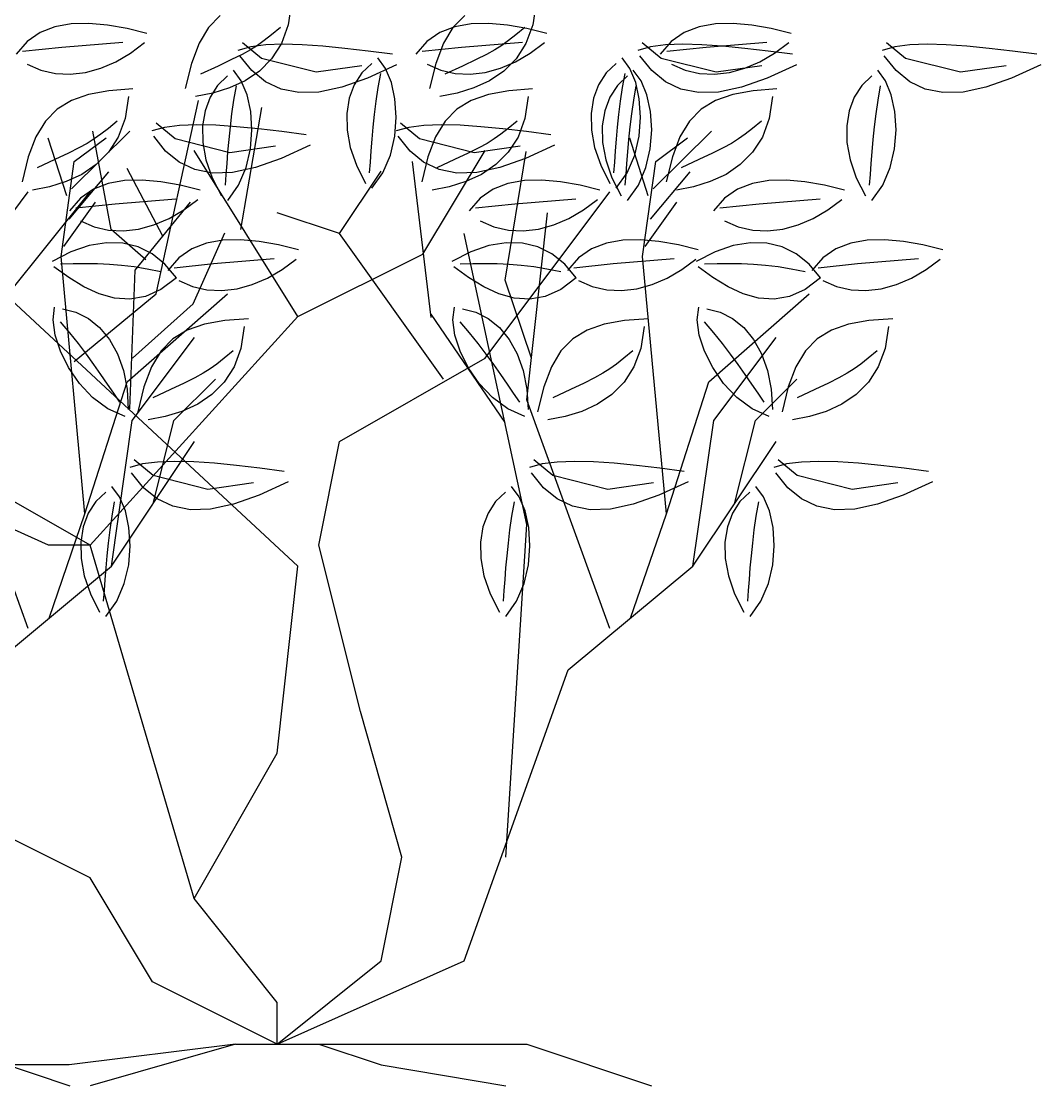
# Model space of a CAD drawing. Header units: millimetres. Extents: x 284148 to 331264, y 78716 to 101523.
# Drawn here: x 316399 to 316949, y 84617 to 85191 of the extents above; entities that cross this region are included whole.
import ezdxf

# ---------------------------------------------------------------- set-up
doc = ezdxf.new("R2010")
doc.units = ezdxf.units.MM

# ---------------------------------------------------------------- blocks, each defined once
blk = doc.blocks.new('A$C4D901EEA')
for p, q in [((827.65, 584.28), (825.85, 572.41)), ((959.48, 584.28), (957.68, 572.41)), ((789.17, 577.52), (782.84, 571.05)), ((921, 577.52), (914.67, 571.05)), ((699.96, 571.42), (691.96, 568.31)), ((708.78, 572.99), (699.96, 571.42)), ((718.3, 573.22), (708.78, 572.99)), ((728.36, 572.3), (718.3, 573.22)), ((738.84, 570.44), (728.36, 572.3)), ((749.59, 567.82), (738.84, 570.44)), ((782.84, 571.05), (777.7, 562.52)), ((821.61, 571.05), (816.8, 567.1)), ((825.85, 572.41), (822.16, 562.42)), ((915.65, 571.42), (907.65, 568.31)), ((914.67, 571.05), (909.53, 562.52)), ((924.47, 572.99), (915.65, 571.42)), ((933.98, 573.22), (924.47, 572.99)), ((944.05, 572.3), (933.98, 573.22)), ((954.52, 570.44), (944.05, 572.3)), ((953.44, 571.05), (948.63, 567.1)), ((957.68, 572.41), (953.99, 562.42)), ((965.27, 567.82), (954.52, 570.44)), ((1047.47, 571.42), (1039.48, 568.31)), ((1056.3, 572.99), (1047.47, 571.42)), ((1065.81, 573.22), (1056.3, 572.99)), ((1075.88, 572.3), (1065.81, 573.22)), ((1086.35, 570.44), (1075.88, 572.3)), ((1097.1, 567.82), (1086.35, 570.44)), ((684.94, 563.47), (679.01, 556.7)), ((691.96, 568.31), (684.94, 563.47)), ((736.49, 562.89), (703.67, 560.19)), ((812.83, 563.98), (809.2, 561.37)), ((816.8, 567.1), (812.83, 563.98)), ((900.62, 563.47), (894.7, 556.7)), ((907.65, 568.31), (900.62, 563.47)), ((952.18, 562.89), (919.36, 560.19)), ((944.66, 563.98), (941.03, 561.37)), ((948.63, 567.1), (944.66, 563.98)), ((1032.45, 563.47), (1026.53, 556.7)), ((1039.48, 568.31), (1032.45, 563.47)), ((1084.01, 562.89), (1051.19, 560.19)), ((703.67, 560.19), (682.46, 558)), ((732.77, 552.54), (740.7, 557.16)), ((740.7, 557.16), (748.32, 562.83)), ((777.7, 562.52), (773.56, 551.65)), ((805.57, 560.51), (798.7, 558.62)), ((805.41, 558.98), (800.93, 556.52)), ((811.32, 554.35), (801.08, 562.74)), ((809.2, 561.37), (805.41, 558.98)), ((813.71, 561.57), (805.57, 560.51)), ((822.98, 561.92), (813.71, 561.57)), ((822.16, 562.42), (816.86, 554.17)), ((833.27, 561.65), (822.98, 561.92)), ((844.45, 560.87), (833.27, 561.65)), ((856.4, 559.69), (844.45, 560.87)), ((868.99, 558.21), (856.4, 559.69)), ((882.12, 556.53), (868.99, 558.21)), ((919.36, 560.19), (898.15, 558)), ((909.53, 562.52), (905.39, 551.65)), ((937.23, 558.98), (932.76, 556.52)), ((941.03, 561.37), (937.23, 558.98)), ((948.45, 552.54), (956.39, 557.16)), ((953.99, 562.42), (948.69, 554.17)), ((956.39, 557.16), (964.01, 562.83)), ((1021.26, 560.51), (1014.39, 558.62)), ((1027.01, 554.35), (1016.77, 562.74)), ((1029.39, 561.57), (1021.26, 560.51)), ((1038.67, 561.92), (1029.39, 561.57)), ((1051.19, 560.19), (1029.98, 558)), ((1048.95, 561.65), (1038.67, 561.92)), ((1060.13, 560.87), (1048.95, 561.65)), ((1072.08, 559.69), (1060.13, 560.87)), ((1084.68, 558.21), (1072.08, 559.69)), ((1080.28, 552.54), (1088.22, 557.16)), ((1097.8, 556.53), (1084.68, 558.21)), ((1088.22, 557.16), (1095.83, 562.83)), ((1153.09, 560.51), (1146.22, 558.62)), ((1158.84, 554.35), (1148.6, 562.74)), ((1161.22, 561.57), (1153.09, 560.51)), ((1170.5, 561.92), (1161.22, 561.57)), ((1180.78, 561.65), (1170.5, 561.92)), ((1191.96, 560.87), (1180.78, 561.65)), ((1203.91, 559.69), (1191.96, 560.87)), ((1216.51, 558.21), (1203.91, 559.69)), ((1229.63, 556.53), (1216.51, 558.21)), ((724.62, 549.06), (732.77, 552.54)), ((773.56, 551.65), (770.26, 538.17)), ((795.28, 553.7), (787.95, 550.21)), ((800.93, 556.52), (795.28, 553.7)), ((806.23, 547.72), (799.76, 555.79)), ((816.86, 554.17), (810.22, 547.5)), ((840.92, 546.81), (811.32, 554.35)), ((870.87, 551.59), (865.51, 546.48)), ((878.29, 548.95), (874.1, 554.58)), ((905.39, 551.65), (902.09, 538.17)), ((927.11, 553.7), (919.78, 550.21)), ((932.76, 556.52), (927.11, 553.7)), ((940.31, 549.06), (948.45, 552.54)), ((948.69, 554.17), (942.05, 547.5)), ((1002.7, 551.59), (997.34, 546.48)), ((1010.12, 548.95), (1005.93, 554.58)), ((1021.92, 547.72), (1015.45, 555.79)), ((1056.61, 546.81), (1027.01, 554.35)), ((1072.14, 549.06), (1080.28, 552.54)), ((1153.74, 547.72), (1147.28, 555.79)), ((1188.44, 546.81), (1158.84, 554.35)), ((685.01, 551.22), (692.39, 547.93)), ((692.39, 547.93), (700.16, 546.14)), ((700.16, 546.14), (708.2, 545.78)), ((708.2, 545.78), (716.4, 546.78)), ((716.4, 546.78), (724.62, 549.06)), ((787.95, 550.21), (778.42, 545.75)), ((800.49, 542.26), (796.29, 547.89)), ((810.22, 547.5), (802.52, 542.28)), ((813.57, 541.66), (806.23, 547.72)), ((865.58, 550.3), (840.92, 546.81)), ((865.51, 546.48), (861.43, 540.15)), ((884.24, 550.89), (868.57, 543.66)), ((875.5, 546.25), (874.15, 538.58)), ((881.43, 541.39), (878.29, 548.95)), ((900.7, 551.22), (908.08, 547.93)), ((908.08, 547.93), (915.85, 546.14)), ((919.78, 550.21), (910.25, 545.75)), ((915.85, 546.14), (923.89, 545.78)), ((923.89, 545.78), (932.08, 546.78)), ((932.08, 546.78), (940.31, 549.06)), ((942.05, 547.5), (934.35, 542.28)), ((997.34, 546.48), (993.26, 540.15)), ((1007.32, 546.25), (1005.98, 538.58)), ((1013.26, 541.39), (1010.12, 548.95)), ((1016.17, 542.26), (1011.98, 547.89)), ((1029.26, 541.66), (1021.92, 547.72)), ((1032.53, 551.22), (1039.91, 547.93)), ((1039.91, 547.93), (1047.68, 546.14)), ((1047.68, 546.14), (1055.72, 545.78)), ((1055.72, 545.78), (1063.91, 546.78)), ((1081.27, 550.3), (1056.61, 546.81)), ((1063.91, 546.78), (1072.14, 549.06)), ((1099.93, 550.89), (1084.26, 543.66)), ((1148, 542.26), (1143.81, 547.89)), ((1161.09, 541.66), (1153.74, 547.72)), ((1213.09, 550.3), (1188.44, 546.81)), ((1231.76, 550.89), (1216.09, 543.66)), ((793.06, 544.9), (787.7, 539.79)), ((802.52, 542.28), (794.04, 538.36)), ((803.63, 534.7), (800.49, 542.26)), ((821.94, 537.69), (813.57, 541.66)), ((868.57, 543.66), (854.65, 538.77)), ((861.43, 540.15), (858.7, 532.79)), ((883.39, 532.42), (881.43, 541.39)), ((934.35, 542.28), (925.87, 538.36)), ((993.26, 540.15), (990.53, 532.79)), ((1008.75, 544.9), (1003.39, 539.79)), ((1015.22, 532.42), (1013.26, 541.39)), ((1019.31, 534.7), (1016.17, 542.26)), ((1037.63, 537.69), (1029.26, 541.66)), ((1084.26, 543.66), (1070.34, 538.77)), ((1140.58, 544.9), (1135.22, 539.79)), ((1151.14, 534.7), (1148, 542.26)), ((1169.46, 537.69), (1161.09, 541.66)), ((1216.09, 543.66), (1202.17, 538.77)), ((718.08, 534.89), (708.83, 531.7)), ((729.07, 536.86), (718.08, 534.89)), ((741.98, 537.89), (729.07, 536.86)), ((785.05, 535.59), (775.83, 533.82)), ((787.7, 539.79), (783.63, 533.46)), ((794.04, 538.36), (785.05, 535.59)), ((797.69, 539.56), (796.34, 531.88)), ((805.59, 525.72), (803.63, 534.7)), ((831.48, 535.84), (821.94, 537.69)), ((842.33, 536.19), (831.48, 535.84)), ((854.65, 538.77), (842.33, 536.19)), ((874.15, 538.58), (873.06, 531.18)), ((916.88, 535.59), (907.66, 533.82)), ((925.87, 538.36), (916.88, 535.59)), ((933.77, 534.89), (924.52, 531.7)), ((944.76, 536.86), (933.77, 534.89)), ((957.67, 537.89), (944.76, 536.86)), ((1003.39, 539.79), (999.31, 533.46)), ((1005.98, 538.58), (1004.89, 531.18)), ((1013.38, 539.56), (1012.03, 531.88)), ((1021.28, 525.72), (1019.31, 534.7)), ((1047.17, 535.84), (1037.63, 537.69)), ((1058.02, 536.19), (1047.17, 535.84)), ((1065.6, 534.89), (1056.34, 531.7)), ((1070.34, 538.77), (1058.02, 536.19)), ((1076.59, 536.86), (1065.6, 534.89)), ((1089.49, 537.89), (1076.59, 536.86)), ((1135.22, 539.79), (1131.14, 533.46)), ((1145.21, 539.56), (1143.86, 531.88)), ((1153.1, 525.72), (1151.14, 534.7)), ((1179, 535.84), (1169.46, 537.69)), ((1189.85, 536.19), (1179, 535.84)), ((1202.17, 538.77), (1189.85, 536.19)), ((708.83, 531.7), (701.12, 527.01)), ((739.6, 533.77), (737.8, 521.9)), ((754.59, 427.34), (777.4, 531.55)), ((783.63, 533.46), (780.9, 526.09)), ((796.34, 531.88), (795.26, 524.49)), ((858.7, 532.79), (857.38, 524.57)), ((873.06, 531.18), (872.19, 524.06)), ((884.04, 522.54), (883.39, 532.42)), ((924.52, 531.7), (916.81, 527.01)), ((955.28, 533.77), (953.48, 521.9)), ((990.53, 532.79), (989.21, 524.57)), ((999.31, 533.46), (996.58, 526.09)), ((1004.89, 531.18), (1004.02, 524.06)), ((1012.03, 531.88), (1010.95, 524.49)), ((1015.87, 522.54), (1015.22, 532.42)), ((1056.34, 531.7), (1048.64, 527.01)), ((1087.11, 533.77), (1085.31, 521.9)), ((1131.14, 533.46), (1128.41, 526.09)), ((1143.86, 531.88), (1142.77, 524.49)), ((701.12, 527.01), (694.79, 520.54)), ((780.9, 526.09), (779.58, 517.87)), ((795.26, 524.49), (794.39, 517.37)), ((800.23, 462.06), (811.63, 527.88)), ((806.24, 515.85), (805.59, 525.72)), ((857.38, 524.57), (857.54, 515.68)), ((872.19, 524.06), (871.49, 517.23)), ((916.81, 527.01), (910.48, 520.54)), ((989.21, 524.57), (989.37, 515.68)), ((996.58, 526.09), (995.26, 517.87)), ((1004.02, 524.06), (1003.32, 517.23)), ((1010.95, 524.49), (1010.07, 517.37)), ((1021.93, 515.85), (1021.28, 525.72)), ((1048.64, 527.01), (1042.3, 520.54)), ((1128.41, 526.09), (1127.09, 517.87)), ((1142.77, 524.49), (1141.9, 517.37)), ((1153.75, 515.85), (1153.1, 525.72)), ((694.79, 520.54), (689.64, 512.01)), ((733.56, 520.54), (728.75, 516.59)), ((737.8, 521.9), (734.11, 511.91)), ((759.02, 517.12), (752.14, 515.23)), ((764.77, 510.96), (754.53, 519.35)), ((767.15, 518.19), (759.02, 517.12)), ((776.42, 518.53), (767.15, 518.19)), ((786.71, 518.26), (776.42, 518.53)), ((779.58, 517.87), (779.73, 508.99)), ((797.89, 517.49), (786.71, 518.26)), ((794.39, 517.37), (793.69, 510.53)), ((809.84, 516.31), (797.89, 517.49)), ((871.49, 517.23), (870.92, 510.67)), ((883.25, 512.28), (884.04, 522.54)), ((890.85, 517.12), (883.97, 515.23)), ((896.6, 510.96), (886.36, 519.35)), ((898.98, 518.19), (890.85, 517.12)), ((908.25, 518.53), (898.98, 518.19)), ((910.48, 520.54), (905.33, 512.01)), ((918.54, 518.26), (908.25, 518.53)), ((929.72, 517.49), (918.54, 518.26)), ((941.67, 516.31), (929.72, 517.49)), ((949.25, 520.54), (944.44, 516.59)), ((953.48, 521.9), (949.79, 511.91)), ((995.26, 517.87), (995.42, 508.99)), ((1003.32, 517.23), (1002.75, 510.67)), ((1010.07, 517.37), (1009.38, 510.53)), ((1015.08, 512.28), (1015.87, 522.54)), ((1042.3, 520.54), (1037.16, 512.01)), ((1081.08, 520.54), (1076.26, 516.59)), ((1085.31, 521.9), (1081.62, 511.91)), ((1127.09, 517.87), (1127.25, 508.99)), ((1141.9, 517.37), (1141.2, 510.53)), ((689.64, 512.01), (685.51, 501.14)), ((696.13, 511.43), (706.11, 480.35)), ((708.96, 484), (740.34, 515.07)), ((710.39, 498.62), (727.51, 511.43)), ((730.34, 462.06), (720.36, 515.07)), ((724.78, 513.46), (721.15, 510.86)), ((728.75, 516.59), (724.78, 513.46)), ((734.11, 511.91), (728.81, 503.66)), ((759.67, 504.33), (753.21, 512.41)), ((805.45, 505.58), (806.24, 515.85)), ((822.44, 514.82), (809.84, 516.31)), ((835.56, 513.15), (822.44, 514.82)), ((857.54, 515.68), (859.24, 506.31)), ((880.89, 502.15), (883.25, 512.28)), ((891.5, 504.33), (885.04, 512.41)), ((905.33, 512.01), (901.2, 501.14)), ((940.47, 513.46), (936.84, 510.86)), ((944.44, 516.59), (940.47, 513.46)), ((954.27, 514.82), (941.67, 516.31)), ((949.79, 511.91), (944.49, 503.66)), ((967.39, 513.15), (954.27, 514.82)), ((989.37, 515.68), (991.07, 506.31)), ((1009.86, 511.43), (1019.84, 480.35)), ((1012.72, 502.15), (1015.08, 512.28)), ((1021.14, 505.58), (1021.93, 515.85)), ((1022.69, 484), (1054.07, 515.07)), ((1024.11, 498.62), (1041.24, 511.43)), ((1037.16, 512.01), (1033.03, 501.14)), ((1072.3, 513.46), (1068.67, 510.86)), ((1076.26, 516.59), (1072.3, 513.46)), ((1081.62, 511.91), (1076.32, 503.66)), ((1152.96, 505.58), (1153.75, 515.85)), ((712.88, 506.01), (707.23, 503.19)), ((717.35, 508.47), (712.88, 506.01)), ((721.15, 510.86), (717.35, 508.47)), ((794.37, 503.43), (764.77, 510.96)), ((779.73, 508.99), (781.43, 499.61)), ((793.69, 510.53), (793.12, 503.97)), ((819.02, 506.92), (794.37, 503.43)), ((803.09, 495.45), (805.45, 505.58)), ((837.69, 507.5), (822.02, 500.27)), ((859.24, 506.31), (862.55, 496.63)), ((870.92, 510.67), (870.44, 504.39)), ((926.2, 503.43), (896.6, 510.96)), ((928.57, 506.01), (922.92, 503.19)), ((950.85, 506.92), (926.2, 503.43)), ((933.04, 508.47), (928.57, 506.01)), ((936.84, 510.86), (933.04, 508.47)), ((969.52, 507.5), (953.84, 500.27)), ((991.07, 506.31), (994.38, 496.63)), ((995.42, 508.99), (997.12, 499.61)), ((1002.75, 510.67), (1002.26, 504.39)), ((1009.38, 510.53), (1008.8, 503.97)), ((1018.77, 495.45), (1021.14, 505.58)), ((1060.4, 506.01), (1054.75, 503.19)), ((1064.87, 508.47), (1060.4, 506.01)), ((1068.67, 510.86), (1064.87, 508.47)), ((1127.25, 508.99), (1128.95, 499.61)), ((1141.2, 510.53), (1140.63, 503.97)), ((1150.6, 495.45), (1152.96, 505.58)), ((685.51, 501.14), (682.21, 487.66)), ((699.9, 499.69), (690.37, 495.24)), ((707.23, 503.19), (699.9, 499.69)), ((728.81, 503.66), (722.17, 496.99)), ((767.02, 498.28), (759.67, 504.33)), ((831.07, 414.98), (774.99, 504.7)), ((793.12, 503.97), (792.63, 497.7)), ((822.02, 500.27), (808.09, 495.39)), ((870.44, 504.39), (869.99, 498.39)), ((876.83, 492.66), (880.89, 502.15)), ((898.85, 498.28), (891.5, 504.33)), ((901.2, 501.14), (897.89, 487.66)), ((898.36, 448.62), (932.01, 504.7)), ((915.58, 499.69), (906.05, 495.24)), ((922.92, 503.19), (915.58, 499.69)), ((944.49, 503.66), (937.86, 496.99)), ((953.84, 500.27), (939.92, 495.39)), ((942.83, 434.65), (954.25, 504.12)), ((1002.26, 504.39), (1001.82, 498.39)), ((1008.8, 503.97), (1008.32, 497.7)), ((1008.66, 492.66), (1012.72, 502.15)), ((1033.03, 501.14), (1029.72, 487.66)), ((1047.41, 499.69), (1037.88, 495.24)), ((1054.75, 503.19), (1047.41, 499.69)), ((1076.32, 503.66), (1069.69, 496.99)), ((1140.63, 503.97), (1140.15, 497.7)), ((703.26, 447.43), (710.39, 498.62)), ((722.17, 496.99), (714.47, 491.77)), ((758.17, 458.41), (738.92, 494.98)), ((775.39, 494.3), (767.02, 498.28)), ((784.92, 492.46), (775.39, 494.3)), ((781.43, 499.61), (784.74, 489.93)), ((792.63, 497.7), (792.18, 491.7)), ((808.09, 495.39), (795.78, 492.8)), ((799.02, 485.97), (803.09, 495.45)), ((862.55, 496.63), (867.53, 486.83)), ((869.99, 498.39), (869.54, 492.67)), ((902.89, 414.53), (892.92, 498.62)), ((907.21, 494.3), (898.85, 498.28)), ((916.75, 492.46), (907.21, 494.3)), ((939.92, 495.39), (927.61, 492.8)), ((937.86, 496.99), (930.16, 491.77)), ((994.38, 496.63), (999.36, 486.83)), ((997.12, 499.61), (1000.43, 489.93)), ((1001.82, 498.39), (1001.37, 492.67)), ((1008.32, 497.7), (1007.87, 491.7)), ((1014.71, 485.97), (1018.77, 495.45)), ((1016.99, 447.43), (1024.11, 498.62)), ((1069.69, 496.99), (1061.99, 491.77)), ((1128.95, 499.61), (1132.26, 489.93)), ((1140.15, 497.7), (1139.7, 491.7)), ((1146.54, 485.97), (1150.6, 495.45)), ((714.47, 491.77), (705.99, 487.85)), ((707.54, 467.55), (728.94, 493.13)), ((737.5, 488.43), (728.67, 486.86)), ((747.01, 488.66), (737.5, 488.43)), ((757.07, 487.74), (747.01, 488.66)), ((784.74, 489.93), (789.73, 480.14)), ((795.78, 492.8), (784.92, 492.46)), ((792.18, 491.7), (791.74, 485.97)), ((853.5, 459.84), (875.93, 493.48)), ((870.94, 484.34), (876.83, 492.66)), ((927.61, 492.8), (916.75, 492.46)), ((930.16, 491.77), (921.68, 487.85)), ((953.18, 488.43), (944.36, 486.86)), ((962.7, 488.66), (953.18, 488.43)), ((972.76, 487.74), (962.7, 488.66)), ((1000.43, 489.93), (1005.41, 480.14)), ((1002.76, 484.34), (1008.66, 492.66)), ((1007.87, 491.7), (1007.42, 485.97)), ((1021.26, 467.55), (1042.67, 493.13)), ((1061.99, 491.77), (1053.51, 487.85)), ((1085.01, 488.43), (1076.19, 486.86)), ((1094.53, 488.66), (1085.01, 488.43)), ((1104.59, 487.74), (1094.53, 488.66)), ((1132.26, 489.93), (1137.24, 480.14)), ((1139.7, 491.7), (1139.25, 485.97)), ((697, 485.07), (687.78, 483.31)), ((705.99, 487.85), (697, 485.07)), ((720.68, 483.75), (713.65, 478.91)), ((728.67, 486.86), (720.68, 483.75)), ((767.55, 485.88), (757.07, 487.74)), ((778.3, 483.26), (767.55, 485.88)), ((793.13, 477.65), (799.02, 485.97)), ((912.69, 485.07), (903.47, 483.31)), ((921.68, 487.85), (912.69, 485.07)), ((936.37, 483.75), (929.34, 478.91)), ((944.36, 486.86), (936.37, 483.75)), ((983.24, 485.88), (972.76, 487.74)), ((993.99, 483.26), (983.24, 485.88)), ((1008.82, 477.65), (1014.71, 485.97)), ((1044.52, 485.07), (1035.3, 483.31)), ((1053.51, 487.85), (1044.52, 485.07)), ((1068.19, 483.75), (1061.17, 478.91)), ((1076.19, 486.86), (1068.19, 483.75)), ((1115.07, 485.88), (1104.59, 487.74)), ((1125.82, 483.26), (1115.07, 485.88)), ((1140.65, 477.65), (1146.54, 485.97)), ((618.28, 392.55), (685.57, 482.27)), ((674.05, 426.19), (718.92, 482.27)), ((713.65, 478.91), (707.73, 472.14)), ((765.21, 478.33), (732.38, 475.63)), ((769.42, 472.6), (777.03, 478.27)), ((929.34, 478.91), (923.42, 472.14)), ((932.01, 392.55), (999.3, 482.27)), ((980.89, 478.33), (948.07, 475.63)), ((985.11, 472.6), (992.72, 478.27)), ((1061.17, 478.91), (1055.24, 472.14)), ((1112.72, 478.33), (1079.9, 475.63)), ((1116.93, 472.6), (1124.55, 478.27)), ((704.68, 452.92), (721.79, 476.68)), ((732.38, 475.63), (711.17, 473.44)), ((743.19, 440.12), (773.12, 476.68)), ((761.48, 467.98), (769.42, 472.6)), ((853.5, 459.84), (819.85, 471.05)), ((948.07, 475.63), (926.86, 473.44)), ((954.44, 370.12), (965.65, 471.05)), ((977.17, 467.98), (985.11, 472.6)), ((1018.41, 452.92), (1035.52, 476.68)), ((1079.9, 475.63), (1058.69, 473.44)), ((1109, 467.98), (1116.93, 472.6)), ((713.73, 466.66), (721.1, 463.37)), ((753.34, 464.5), (761.48, 467.98)), ((929.41, 466.66), (936.79, 463.37)), ((969.03, 464.5), (977.17, 467.98)), ((1061.24, 466.66), (1068.62, 463.37)), ((1100.85, 464.5), (1109, 467.98)), ((721.1, 463.37), (728.87, 461.58)), ((728.87, 461.58), (736.92, 461.22)), ((748.89, 445.61), (730.34, 462.06)), ((736.92, 461.22), (745.11, 462.22)), ((745.11, 462.22), (753.34, 464.5)), ((774.55, 421.85), (791.68, 460.24)), ((909.58, 381.33), (853.5, 459.84)), ((954.44, 302.82), (920.79, 459.84)), ((936.79, 463.37), (944.56, 461.58)), ((944.56, 461.58), (952.6, 461.22)), ((952.6, 461.22), (960.8, 462.22)), ((960.8, 462.22), (969.03, 464.5)), ((1068.62, 463.37), (1076.39, 461.58)), ((1076.39, 461.58), (1084.43, 461.22)), ((1084.43, 461.22), (1092.63, 462.22)), ((1092.63, 462.22), (1100.85, 464.5)), ((727.73, 454.88), (718.39, 453.31)), ((736.55, 454.64), (727.73, 454.88)), ((744.8, 452.62), (736.55, 454.64)), ((781.73, 454.65), (773.74, 451.54)), ((790.56, 456.22), (781.73, 454.65)), ((800.07, 456.45), (790.56, 456.22)), ((810.13, 455.53), (800.07, 456.45)), ((820.61, 453.67), (810.13, 455.53)), ((943.42, 454.88), (934.07, 453.31)), ((952.24, 454.64), (943.42, 454.88)), ((960.48, 452.62), (952.24, 454.64)), ((997.42, 454.65), (989.42, 451.54)), ((1006.24, 456.22), (997.42, 454.65)), ((1015.76, 456.45), (1006.24, 456.22)), ((1025.82, 455.53), (1015.76, 456.45)), ((1036.3, 453.67), (1025.82, 455.53)), ((1075.25, 454.88), (1065.9, 453.31)), ((1084.07, 454.64), (1075.25, 454.88)), ((1092.31, 452.62), (1084.07, 454.64)), ((1129.25, 454.65), (1121.25, 451.54)), ((1138.07, 456.22), (1129.25, 454.65)), ((1147.58, 456.45), (1138.07, 456.22)), ((1157.65, 455.53), (1147.58, 456.45)), ((1168.13, 453.67), (1157.65, 455.53)), ((708.58, 449.95), (698.37, 444.76)), ((718.39, 453.31), (708.58, 449.95)), ((752.4, 448.81), (744.8, 452.62)), ((759.31, 443.23), (752.4, 448.81)), ((773.74, 451.54), (766.71, 446.7)), ((831.36, 451.05), (820.61, 453.67)), ((831.07, 414.98), (898.36, 448.62)), ((924.27, 449.95), (914.06, 444.76)), ((934.07, 453.31), (924.27, 449.95)), ((968.09, 448.81), (960.48, 452.62)), ((974.99, 443.23), (968.09, 448.81)), ((989.42, 451.54), (982.4, 446.7)), ((1047.05, 451.05), (1036.3, 453.67)), ((1056.1, 449.95), (1045.88, 444.76)), ((1065.9, 453.31), (1056.1, 449.95)), ((1099.92, 448.81), (1092.31, 452.62)), ((1106.82, 443.23), (1099.92, 448.81)), ((1121.25, 451.54), (1114.23, 446.7)), ((1178.88, 451.05), (1168.13, 453.67)), ((709.72, 443.42), (702.88, 443.24)), ((716.09, 308.5), (703.26, 447.43)), ((716.33, 443.49), (709.72, 443.42)), ((722.82, 443.4), (716.33, 443.49)), ((729.29, 443.12), (722.82, 443.4)), ((735.84, 442.6), (729.29, 443.12)), ((742.6, 441.8), (735.84, 442.6)), ((765.46, 435.89), (759.31, 443.23)), ((766.71, 446.7), (760.79, 439.93)), ((785.44, 443.42), (764.23, 441.23)), ((818.27, 446.12), (785.44, 443.42)), ((822.48, 440.39), (830.09, 446.06)), ((925.41, 443.42), (918.56, 443.24)), ((932.02, 443.49), (925.41, 443.42)), ((938.51, 443.4), (932.02, 443.49)), ((944.97, 443.12), (938.51, 443.4)), ((951.53, 442.6), (944.97, 443.12)), ((958.28, 441.8), (951.53, 442.6)), ((981.15, 435.89), (974.99, 443.23)), ((982.4, 446.7), (976.48, 439.93)), ((1001.13, 443.42), (979.92, 441.23)), ((1033.95, 446.12), (1001.13, 443.42)), ((1029.82, 308.5), (1016.99, 447.43)), ((1038.17, 440.39), (1045.78, 446.06)), ((1057.24, 443.42), (1050.39, 443.24)), ((1063.85, 443.49), (1057.24, 443.42)), ((1070.34, 443.4), (1063.85, 443.49)), ((1076.8, 443.12), (1070.34, 443.4)), ((1083.36, 442.6), (1076.8, 443.12)), ((1090.11, 441.8), (1083.36, 442.6)), ((1112.97, 435.89), (1106.82, 443.23)), ((1114.23, 446.7), (1108.3, 439.93)), ((1132.96, 443.42), (1111.75, 441.23)), ((1165.78, 446.12), (1132.96, 443.42)), ((1169.99, 440.39), (1177.61, 446.06)), ((707.44, 436.1), (699.43, 441.94)), ((740.34, 365.16), (743.19, 440.12)), ((749.66, 440.68), (742.6, 441.8)), ((757.13, 439.19), (749.66, 440.68)), ((814.54, 435.77), (822.48, 440.39)), ((923.13, 436.1), (915.12, 441.94)), ((965.34, 440.68), (958.28, 441.8)), ((972.82, 439.19), (965.34, 440.68)), ((1030.23, 435.77), (1038.17, 440.39)), ((1054.96, 436.1), (1046.95, 441.94)), ((1097.17, 440.68), (1090.11, 441.8)), ((1104.65, 439.19), (1097.17, 440.68)), ((1162.06, 435.77), (1169.99, 440.39)), ((715.57, 431.14), (707.44, 436.1)), ((723.79, 427.34), (715.57, 431.14)), ((765.46, 435.89), (757.13, 429.56)), ((766.78, 434.45), (774.16, 431.16)), ((774.16, 431.16), (781.93, 429.37)), ((798.17, 430.01), (806.4, 432.29)), ((806.4, 432.29), (814.54, 435.77)), ((931.25, 431.14), (923.13, 436.1)), ((939.48, 427.34), (931.25, 431.14)), ((957.1, 392.59), (942.83, 434.65)), ((981.15, 435.89), (972.82, 429.56)), ((982.47, 434.45), (989.85, 431.16)), ((989.85, 431.16), (997.62, 429.37)), ((1013.86, 430.01), (1022.09, 432.29)), ((1022.09, 432.29), (1030.23, 435.77)), ((1063.08, 431.14), (1054.96, 436.1)), ((1071.3, 427.34), (1063.08, 431.14)), ((1112.97, 435.89), (1104.65, 429.56)), ((1114.3, 434.45), (1121.68, 431.16)), ((1121.68, 431.16), (1129.45, 429.37)), ((1145.69, 430.01), (1153.91, 432.29)), ((1153.91, 432.29), (1162.06, 435.77)), ((831.07, 280.39), (674.05, 426.19)), ((710.39, 390.77), (754.59, 427.34)), ((732.08, 425), (723.79, 427.34)), ((738.91, 379.79), (793.1, 427.34)), ((748.78, 425.83), (740.42, 424.4)), ((757.13, 429.56), (748.78, 425.83)), ((781.93, 429.37), (789.97, 429.01)), ((789.97, 429.01), (798.17, 430.01)), ((947.77, 425), (939.48, 427.34)), ((964.46, 425.83), (956.1, 424.4)), ((972.82, 429.56), (964.46, 425.83)), ((997.62, 429.37), (1005.66, 429.01)), ((1005.66, 429.01), (1013.86, 430.01)), ((1052.64, 379.79), (1106.83, 427.34)), ((1079.6, 425), (1071.3, 427.34)), ((1096.29, 425.83), (1087.93, 424.4)), ((1104.65, 429.56), (1096.29, 425.83)), ((1129.45, 429.37), (1137.49, 429.01)), ((1137.49, 429.01), (1145.69, 430.01)), ((698.97, 413.19), (699.77, 420.16)), ((740.42, 424.4), (732.08, 425)), ((741.77, 392.59), (774.55, 421.85)), ((914.66, 413.19), (915.46, 420.16)), ((956.1, 424.4), (947.77, 425)), ((1046.49, 413.19), (1047.29, 420.16)), ((1087.93, 424.4), (1079.6, 425)), ((704.07, 419.2), (711.27, 417.47)), ((711.27, 417.47), (717.97, 414.05)), ((717.97, 414.05), (724.03, 409.05)), ((718.92, 291.61), (831.07, 414.98)), ((804.45, 413.85), (791.55, 412.82)), ((942.83, 357.85), (902.89, 416.36)), ((919.75, 419.2), (926.95, 417.47)), ((926.95, 417.47), (933.66, 414.05)), ((933.66, 414.05), (939.72, 409.05)), ((1020.14, 413.85), (1007.24, 412.82)), ((1051.58, 419.2), (1058.78, 417.47)), ((1058.78, 417.47), (1065.49, 414.05)), ((1065.49, 414.05), (1071.55, 409.05)), ((1151.97, 413.85), (1139.07, 412.82)), ((700.06, 405.07), (698.97, 413.19)), ((702.75, 412.26), (707.77, 406.3)), ((724.03, 409.05), (729.3, 402.61)), ((780.56, 410.85), (771.3, 407.65)), ((791.55, 412.82), (780.56, 410.85)), ((802.07, 409.73), (800.27, 397.86)), ((915.74, 405.07), (914.66, 413.19)), ((918.43, 412.26), (923.45, 406.3)), ((939.72, 409.05), (944.99, 402.61)), ((996.25, 410.85), (986.99, 407.65)), ((1007.24, 412.82), (996.25, 410.85)), ((1017.76, 409.73), (1015.96, 397.86)), ((1047.57, 405.07), (1046.49, 413.19)), ((1050.26, 412.26), (1055.28, 406.3)), ((1071.55, 409.05), (1076.82, 402.61)), ((1128.08, 410.85), (1118.82, 407.65)), ((1139.07, 412.82), (1128.08, 410.85)), ((1149.59, 409.73), (1147.79, 397.86)), ((702.87, 396.33), (700.06, 405.07)), ((707.77, 406.3), (712.42, 400.45)), ((729.3, 402.61), (733.63, 394.84)), ((741.65, 358.9), (775.29, 403.76)), ((763.6, 402.96), (757.26, 396.49)), ((771.3, 407.65), (763.6, 402.96)), ((918.56, 396.33), (915.74, 405.07)), ((923.45, 406.3), (928.11, 400.45)), ((944.99, 402.61), (949.32, 394.84)), ((979.29, 402.96), (972.95, 396.49)), ((986.99, 407.65), (979.29, 402.96)), ((1050.39, 396.33), (1047.57, 405.07)), ((1055.28, 406.3), (1059.94, 400.45)), ((1055.38, 358.9), (1089.02, 403.76)), ((1076.82, 402.61), (1081.15, 394.84)), ((1111.12, 402.96), (1104.78, 396.49)), ((1118.82, 407.65), (1111.12, 402.96)), ((707.27, 387.46), (702.87, 396.33)), ((712.42, 400.45), (716.75, 394.73)), ((757.26, 396.49), (752.12, 387.97)), ((796.04, 396.5), (791.23, 392.55)), ((800.27, 397.86), (796.58, 387.87)), ((922.96, 387.46), (918.56, 396.33)), ((928.11, 400.45), (932.44, 394.73)), ((972.95, 396.49), (967.81, 387.97)), ((1011.73, 396.5), (1006.91, 392.55)), ((1015.96, 397.86), (1012.27, 387.87)), ((1054.79, 387.46), (1050.39, 396.33)), ((1059.94, 400.45), (1064.27, 394.73)), ((1104.78, 396.49), (1099.64, 387.97)), ((1143.56, 396.5), (1138.74, 392.55)), ((1147.79, 397.86), (1144.1, 387.87)), ((716.75, 394.73), (720.79, 389.17)), ((733.63, 394.84), (736.87, 385.88)), ((791.23, 392.55), (787.26, 389.42)), ((853.5, 347.68), (932.01, 392.55)), ((932.44, 394.73), (936.48, 389.17)), ((949.32, 394.84), (952.56, 385.88)), ((1006.91, 392.55), (1002.94, 389.42)), ((1064.27, 394.73), (1068.31, 389.17)), ((1081.15, 394.84), (1084.39, 385.88)), ((1138.74, 392.55), (1134.77, 389.42)), ((713.11, 378.98), (707.27, 387.46)), ((720.79, 389.17), (724.58, 383.79)), ((736.87, 385.88), (738.87, 375.85)), ((752.12, 387.97), (747.99, 377.1)), ((783.63, 386.81), (779.83, 384.43)), ((787.26, 389.42), (783.63, 386.81)), ((796.58, 387.87), (791.28, 379.62)), ((928.8, 378.98), (922.96, 387.46)), ((936.48, 389.17), (940.27, 383.79)), ((952.56, 385.88), (954.56, 375.85)), ((967.81, 387.97), (963.68, 377.1)), ((999.31, 386.81), (995.52, 384.43)), ((1002.94, 389.42), (999.31, 386.81)), ((1012.27, 387.87), (1006.97, 379.62)), ((1060.62, 378.98), (1054.79, 387.46)), ((1068.31, 389.17), (1072.1, 383.79)), ((1084.39, 385.88), (1086.39, 375.85)), ((1099.64, 387.97), (1095.5, 377.1)), ((1131.14, 386.81), (1127.35, 384.43)), ((1134.77, 389.42), (1131.14, 386.81)), ((1144.1, 387.87), (1138.8, 379.62)), ((718.92, 291.61), (561.9, 381.33)), ((716.09, 308.5), (738.91, 379.79)), ((724.58, 383.79), (728.15, 378.6)), ((769.71, 379.14), (762.37, 375.65)), ((764.08, 358.9), (786.51, 381.33)), ((775.36, 381.97), (769.71, 379.14)), ((779.83, 384.43), (775.36, 381.97)), ((791.28, 379.62), (784.65, 372.95)), ((940.27, 383.79), (943.84, 378.6)), ((985.4, 379.14), (978.06, 375.65)), ((991.05, 381.97), (985.4, 379.14)), ((995.52, 384.43), (991.05, 381.97)), ((1006.97, 379.62), (1000.33, 372.95)), ((1029.82, 308.5), (1052.64, 379.79)), ((1072.1, 383.79), (1075.67, 378.6)), ((1077.81, 358.9), (1100.24, 381.33)), ((1117.23, 379.14), (1109.89, 375.65)), ((1122.88, 381.97), (1117.23, 379.14)), ((1127.35, 384.43), (1122.88, 381.97)), ((1138.8, 379.62), (1132.16, 372.95)), ((720.24, 371.41), (713.11, 378.98)), ((728.15, 378.6), (731.55, 373.64)), ((731.55, 373.64), (734.82, 368.92)), ((738.87, 375.85), (739.49, 364.88)), ((747.99, 377.1), (744.68, 363.61)), ((762.37, 375.65), (752.84, 371.2)), ((935.93, 371.41), (928.8, 378.98)), ((943.84, 378.6), (947.24, 373.64)), ((947.24, 373.64), (950.5, 368.92)), ((954.56, 375.85), (955.17, 364.88)), ((963.68, 377.1), (960.37, 363.61)), ((978.06, 375.65), (968.53, 371.2)), ((1067.76, 371.41), (1060.62, 378.98)), ((1075.67, 378.6), (1079.07, 373.64)), ((1079.07, 373.64), (1082.33, 368.92)), ((1086.39, 375.85), (1087, 364.88)), ((1095.5, 377.1), (1092.2, 363.61)), ((1109.89, 375.65), (1100.36, 371.2)), ((685.57, 246.75), (640.71, 370.12)), ((728.52, 365.25), (720.24, 371.41)), ((776.95, 367.73), (768.47, 363.8)), ((784.65, 372.95), (776.95, 367.73)), ((944.2, 365.25), (935.93, 371.41)), ((999.3, 246.75), (954.44, 370.12)), ((992.64, 367.73), (984.16, 363.8)), ((1000.33, 372.95), (992.64, 367.73)), ((1076.03, 365.25), (1067.76, 371.41)), ((1124.47, 367.73), (1115.98, 363.8)), ((1132.16, 372.95), (1124.47, 367.73)), ((737.79, 361.02), (728.52, 365.25)), ((768.47, 363.8), (759.48, 361.03)), ((953.48, 361.02), (944.2, 365.25)), ((984.16, 363.8), (975.17, 361.03)), ((1085.31, 361.02), (1076.03, 365.25)), ((1115.98, 363.8), (1106.99, 361.03)), ((730.43, 280.39), (741.65, 358.9)), ((759.48, 361.03), (750.26, 359.27)), ((752.86, 314.04), (764.08, 358.9)), ((975.17, 361.03), (965.94, 359.27)), ((1044.16, 280.39), (1055.38, 358.9)), ((1066.59, 314.04), (1077.81, 358.9)), ((1106.99, 361.03), (1097.77, 359.27)), ((696.49, 291.61), (573.12, 347.68)), ((730.43, 280.39), (775.29, 347.68)), ((842.29, 291.61), (853.5, 347.68)), ((1044.16, 280.39), (1089.02, 347.68)), ((747.13, 335.48), (740.26, 333.59)), ((752.88, 329.32), (742.64, 337.71)), ((755.26, 336.55), (747.13, 335.48)), ((764.54, 336.89), (755.26, 336.55)), ((774.82, 336.62), (764.54, 336.89)), ((786, 335.85), (774.82, 336.62)), ((797.95, 334.67), (786, 335.85)), ((810.55, 333.18), (797.95, 334.67)), ((823.67, 331.51), (810.55, 333.18)), ((962.82, 335.48), (955.95, 333.59)), ((968.57, 329.32), (958.33, 337.71)), ((970.95, 336.55), (962.82, 335.48)), ((980.22, 336.89), (970.95, 336.55)), ((990.51, 336.62), (980.22, 336.89)), ((1001.69, 335.85), (990.51, 336.62)), ((1013.64, 334.67), (1001.69, 335.85)), ((1026.24, 333.18), (1013.64, 334.67)), ((1039.36, 331.51), (1026.24, 333.18)), ((1094.65, 335.48), (1087.77, 333.59)), ((1100.4, 329.32), (1090.16, 337.71)), ((1102.78, 336.55), (1094.65, 335.48)), ((1112.05, 336.89), (1102.78, 336.55)), ((1122.34, 336.62), (1112.05, 336.89)), ((1133.52, 335.85), (1122.34, 336.62)), ((1145.47, 334.67), (1133.52, 335.85)), ((1158.07, 333.18), (1145.47, 334.67)), ((1171.19, 331.51), (1158.07, 333.18)), ((747.79, 322.69), (741.32, 330.77)), ((782.48, 321.79), (752.88, 329.32)), ((963.47, 322.69), (957.01, 330.77)), ((998.17, 321.79), (968.57, 329.32)), ((1095.3, 322.69), (1088.84, 330.77)), ((1130, 321.79), (1100.4, 329.32)), ((734.78, 317.72), (730.59, 323.35)), ((755.13, 316.64), (747.79, 322.69)), ((807.14, 325.28), (782.48, 321.79)), ((825.8, 325.86), (810.13, 318.63)), ((950.47, 317.72), (946.27, 323.35)), ((970.82, 316.64), (963.47, 322.69)), ((1022.82, 325.28), (998.17, 321.79)), ((1041.49, 325.86), (1025.82, 318.63)), ((1082.29, 317.72), (1078.1, 323.35)), ((1102.65, 316.64), (1095.3, 322.69)), ((1154.65, 325.28), (1130, 321.79)), ((1173.32, 325.86), (1157.64, 318.63)), ((727.35, 320.36), (722, 315.25)), ((737.92, 310.16), (734.78, 317.72)), ((763.5, 312.66), (755.13, 316.64)), ((810.13, 318.63), (796.21, 313.75)), ((943.04, 320.36), (937.68, 315.25)), ((953.61, 310.16), (950.47, 317.72)), ((979.19, 312.66), (970.82, 316.64)), ((1025.82, 318.63), (1011.89, 313.75)), ((1074.87, 320.36), (1069.51, 315.25)), ((1085.44, 310.16), (1082.29, 317.72)), ((1111.01, 312.66), (1102.65, 316.64)), ((1157.64, 318.63), (1143.72, 313.75)), ((722, 315.25), (717.92, 308.92)), ((731.98, 315.02), (730.64, 307.34)), ((739.88, 301.18), (737.92, 310.16)), ((773.04, 310.82), (763.5, 312.66)), ((783.89, 311.16), (773.04, 310.82)), ((796.21, 313.75), (783.89, 311.16)), ((937.68, 315.25), (933.61, 308.92)), ((947.67, 315.02), (946.32, 307.34)), ((955.57, 301.18), (953.61, 310.16)), ((988.73, 310.82), (979.19, 312.66)), ((999.58, 311.16), (988.73, 310.82)), ((1011.89, 313.75), (999.58, 311.16)), ((1069.51, 315.25), (1065.44, 308.92)), ((1079.5, 315.02), (1078.15, 307.34)), ((1087.4, 301.18), (1085.44, 310.16)), ((1120.55, 310.82), (1111.01, 312.66)), ((1131.41, 311.16), (1120.55, 310.82)), ((1143.72, 313.75), (1131.41, 311.16)), ((696.79, 252.35), (716.09, 308.5)), ((717.92, 308.92), (715.19, 301.55)), ((730.64, 307.34), (729.55, 299.94)), ((933.61, 308.92), (930.88, 301.55)), ((946.32, 307.34), (945.24, 299.94)), ((1010.52, 252.35), (1029.82, 308.5)), ((1065.44, 308.92), (1062.7, 301.55)), ((1078.15, 307.34), (1077.07, 299.94)), ((715.19, 301.55), (713.87, 293.33)), ((729.55, 299.94), (728.68, 292.83)), ((740.53, 291.3), (739.88, 301.18)), ((930.88, 301.55), (929.56, 293.33)), ((943.22, 123.38), (954.44, 302.82)), ((945.24, 299.94), (944.37, 292.83)), ((956.22, 291.3), (955.57, 301.18)), ((1062.7, 301.55), (1061.38, 293.33)), ((1077.07, 299.94), (1076.19, 292.83)), ((1088.05, 291.3), (1087.4, 301.18)), ((713.87, 293.33), (714.03, 284.45)), ((929.56, 293.33), (929.71, 284.45)), ((1061.38, 293.33), (1061.54, 284.45)), ((718.92, 291.61), (696.49, 291.61)), ((774.99, 100.95), (718.92, 291.61)), ((728.68, 292.83), (727.98, 285.99)), ((739.74, 281.04), (740.53, 291.3)), ((864.72, 201.89), (842.29, 291.61)), ((944.37, 292.83), (943.67, 285.99)), ((955.43, 281.04), (956.22, 291.3)), ((1076.19, 292.83), (1075.5, 285.99)), ((1087.26, 281.04), (1088.05, 291.3)), ((714.03, 284.45), (715.73, 275.07)), ((727.98, 285.99), (727.41, 279.43)), ((929.71, 284.45), (931.41, 275.07)), ((943.67, 285.99), (943.1, 279.43)), ((1061.54, 284.45), (1063.24, 275.07)), ((1075.5, 285.99), (1074.92, 279.43)), ((663.14, 224.32), (730.43, 280.39)), ((727.41, 279.43), (726.92, 273.15)), ((737.38, 270.91), (739.74, 281.04)), ((819.85, 179.45), (831.07, 280.39)), ((943.1, 279.43), (942.61, 273.15)), ((953.07, 270.91), (955.43, 281.04)), ((976.87, 224.32), (1044.16, 280.39)), ((1074.92, 279.43), (1074.44, 273.15)), ((1084.89, 270.91), (1087.26, 281.04)), ((715.73, 275.07), (719.04, 265.39)), ((726.92, 273.15), (726.48, 267.15)), ((733.32, 261.43), (737.38, 270.91)), ((931.41, 275.07), (934.72, 265.39)), ((942.61, 273.15), (942.16, 267.15)), ((949, 261.43), (953.07, 270.91)), ((1063.24, 275.07), (1066.55, 265.39)), ((1074.44, 273.15), (1073.99, 267.15)), ((1080.83, 261.43), (1084.89, 270.91)), ((719.04, 265.39), (724.02, 255.59)), ((726.48, 267.15), (726.03, 261.43)), ((934.72, 265.39), (939.71, 255.59)), ((942.16, 267.15), (941.72, 261.43)), ((1066.55, 265.39), (1071.54, 255.59)), ((1073.99, 267.15), (1073.54, 261.43)), ((727.42, 253.11), (733.32, 261.43)), ((943.11, 253.11), (949, 261.43)), ((1074.94, 253.11), (1080.83, 261.43)), ((920.79, 67.3), (976.87, 224.32)), ((887.15, 123.38), (864.72, 201.89)), ((774.99, 100.95), (819.85, 179.45)), ((718.92, 112.16), (674.05, 134.59)), ((875.93, 67.3), (887.15, 123.38)), ((752.56, 56.09), (718.92, 112.16)), ((819.85, 44.87), (774.99, 100.95)), ((819.85, 22.44), (920.79, 67.3)), ((819.85, 22.44), (875.93, 67.3)), ((819.85, 22.44), (752.56, 56.09)), ((819.85, 22.44), (819.85, 44.87)), ((640.71, 22.44), (708, 0.01)), ((797.42, 22.44), (707.7, 11.22)), ((797.42, 22.44), (718.92, 0.01)), ((797.42, 22.44), (842.29, 22.44)), ((819.85, 22.44), (954.44, 22.44)), ((842.29, 22.44), (875.93, 11.22)), ((954.44, 22.44), (1021.73, 0.01)), ((707.7, 11.22), (651.62, 11.22)), ((875.93, 11.22), (943.22, 0.01))]:
    blk.add_line(p, q)

msp = doc.modelspace()

# ---------------------------------------------------------------- block references
msp.add_blockref('A$C4D901EEA', (315716.88, 84617.09))

doc.saveas('drawing.dxf')
